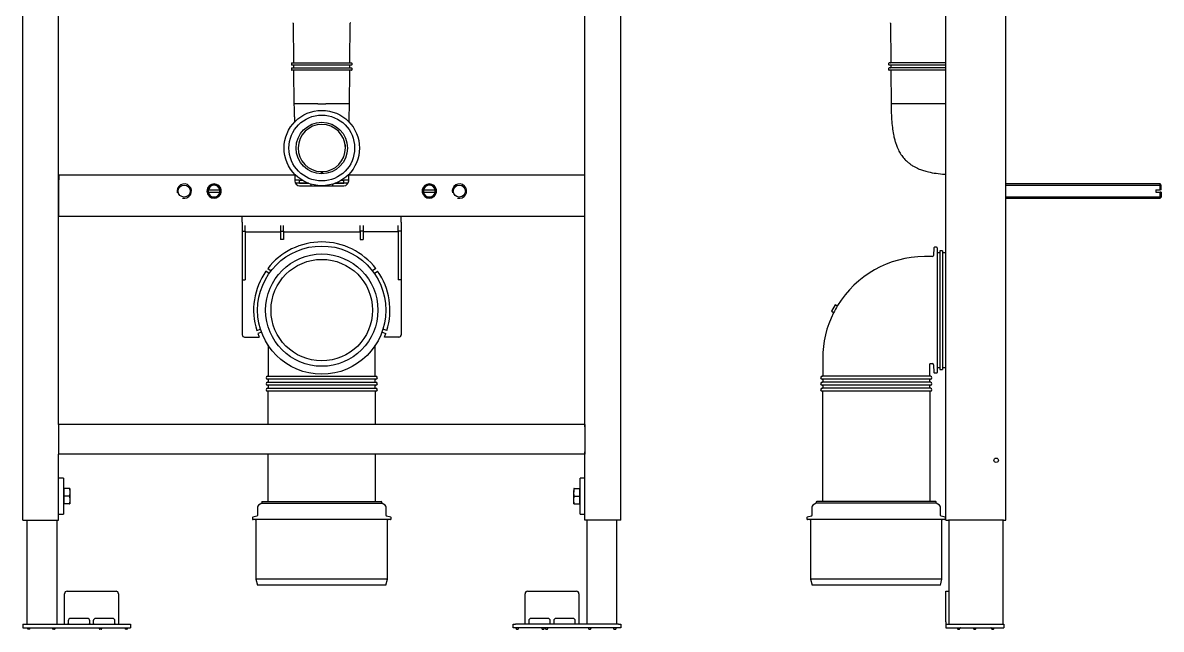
# Model space of a CAD drawing. Header units: millimetres. Extents: x 169 to 4368, y -1049 to 1924.
# Drawn here: x 266.5 to 361.6, y 1024 to 1074.7 of the extents above; entities that cross this region are included whole.
import ezdxf

# ---------------------------------------------------------------- set-up
doc = ezdxf.new("R2010")
doc.units = ezdxf.units.MM

msp = doc.modelspace()

# ---------------------------------------------------------------- linework, layer by layer
at = {"linetype": 'Continuous'}
for p, q in [((266.457, 1033.087), (266.457, 1140.427)), ((316.457, 1033.087), (316.457, 1140.427)), ((343.644, 1033.087), (343.644, 1140.385)), ((348.644, 1033.087), (348.644, 1140.385)), ((269.457, 1041.087), (269.457, 1137.585)), ((313.457, 1040.887), (313.457, 1137.585)), ((289.079, 1074.621), (289.102, 1071.327)), ((293.812, 1071.327), (293.836, 1074.621)), ((339.015, 1074.621), (339.039, 1071.327)), ((288.917, 1071.257), (288.917, 1071.167)), ((288.967, 1071.307), (293.947, 1071.307)), ((293.947, 1071.117), (288.967, 1071.117)), ((288.967, 1070.877), (293.947, 1070.877)), ((289.104, 1071.097), (289.106, 1070.897)), ((293.809, 1070.897), (293.811, 1071.097)), ((293.997, 1071.167), (293.997, 1071.257)), ((338.854, 1071.257), (338.854, 1071.167)), ((343.644, 1071.307), (338.904, 1071.307)), ((343.644, 1071.117), (338.904, 1071.117)), ((343.644, 1070.877), (338.904, 1070.877)), ((339.041, 1071.097), (339.042, 1070.897)), ((288.917, 1070.827), (288.917, 1070.737)), ((293.947, 1070.687), (288.967, 1070.687)), ((289.107, 1070.667), (289.127, 1067.887)), ((293.787, 1067.887), (293.807, 1070.667)), ((293.997, 1070.737), (293.997, 1070.827)), ((338.854, 1070.827), (338.854, 1070.737)), ((343.644, 1070.687), (338.904, 1070.687)), ((339.044, 1070.667), (339.064, 1067.887)), ((291.117, 1067.887), (289.127, 1067.887)), ((291.117, 1067.887), (291.783, 1067.887)), ((293.787, 1067.887), (291.783, 1067.887)), ((343.644, 1067.887), (339.064, 1067.887)), ((269.467, 1061.937), (289.207, 1061.937)), ((269.467, 1061.937), (269.467, 1061.537)), ((269.467, 1058.887), (269.467, 1061.537)), ((289.207, 1061.937), (289.207, 1061.537)), ((289.207, 1061.537), (289.207, 1061.437)), ((289.607, 1061.487), (289.213, 1061.487)), ((289.607, 1061.237), (289.607, 1061.487)), ((289.607, 1061.487), (289.834, 1061.487)), ((289.607, 1061.487), (289.607, 1061.487)), ((291.407, 1062.162), (291.407, 1062.212)), ((291.407, 1062.162), (291.407, 1062.037)), ((291.507, 1062.212), (291.507, 1062.162)), ((291.507, 1062.162), (291.507, 1062.037)), ((293.081, 1061.487), (293.307, 1061.487)), ((293.307, 1061.237), (293.307, 1061.487)), ((293.307, 1061.487), (293.308, 1061.487)), ((293.702, 1061.487), (293.308, 1061.487)), ((293.707, 1061.937), (313.447, 1061.937)), ((293.707, 1061.537), (293.707, 1061.937)), ((293.707, 1061.437), (293.707, 1061.537)), ((313.447, 1061.537), (313.447, 1061.937)), ((313.447, 1058.887), (313.447, 1061.537)), ((281.966, 1060.682), (281.865, 1060.682)), ((281.966, 1060.492), (281.865, 1060.492)), ((281.966, 1060.682), (282.948, 1060.682)), ((281.966, 1060.492), (282.948, 1060.492)), ((283.05, 1060.682), (282.948, 1060.682)), ((283.05, 1060.492), (282.948, 1060.492)), ((289.607, 1061.237), (289.261, 1061.237)), ((290.353, 1061.237), (289.607, 1061.237)), ((289.607, 1061.237), (290.352, 1061.237)), ((289.607, 1061.237), (289.607, 1061.237)), ((289.607, 1061.037), (293.307, 1061.037)), ((290.557, 1061.037), (290.557, 1061.076)), ((292.357, 1061.076), (292.357, 1061.037)), ((293.308, 1061.237), (292.562, 1061.237)), ((292.562, 1061.237), (293.307, 1061.237)), ((293.307, 1061.237), (293.308, 1061.237)), ((293.654, 1061.237), (293.308, 1061.237)), ((299.966, 1060.682), (299.865, 1060.682)), ((299.966, 1060.492), (299.865, 1060.492)), ((299.966, 1060.682), (300.948, 1060.682)), ((299.966, 1060.492), (300.948, 1060.492)), ((301.05, 1060.682), (300.948, 1060.682)), ((301.05, 1060.492), (300.948, 1060.492)), ((361.544, 1061.187), (348.644, 1061.187)), ((348.644, 1061.079), (361.544, 1061.079)), ((361.194, 1060.682), (361.194, 1060.492)), ((361.194, 1060.682), (361.544, 1060.682)), ((361.194, 1060.492), (361.544, 1060.492)), ((361.544, 1060.682), (361.544, 1061.187)), ((361.644, 1061.087), (361.544, 1061.187)), ((361.644, 1060.682), (361.544, 1060.682)), ((361.544, 1059.987), (361.544, 1060.492)), ((361.644, 1060.492), (361.544, 1060.492)), ((361.644, 1060.682), (361.644, 1061.087)), ((361.644, 1060.492), (361.644, 1060.087)), ((348.644, 1060.094), (361.644, 1060.094)), ((348.644, 1059.987), (361.544, 1059.987)), ((361.544, 1059.987), (361.644, 1060.087)), ((269.467, 1058.487), (269.467, 1058.887)), ((269.467, 1058.487), (313.447, 1058.487)), ((284.807, 1057.987), (284.807, 1058.487)), ((298.107, 1057.987), (298.107, 1058.487)), ((313.447, 1058.487), (313.447, 1058.887)), ((284.807, 1057.987), (284.807, 1057.234)), ((285.057, 1057.234), (285.057, 1057.722)), ((288.007, 1057.722), (288.007, 1057.234)), ((288.257, 1057.234), (288.257, 1057.722)), ((294.657, 1057.234), (294.657, 1057.722)), ((294.907, 1057.722), (294.907, 1057.234)), ((297.857, 1057.234), (297.857, 1057.722)), ((298.107, 1057.987), (298.107, 1057.234)), ((284.807, 1057.234), (285.057, 1057.234)), ((284.807, 1057.234), (284.807, 1053.177)), ((285.057, 1057.234), (285.057, 1053.177)), ((285.057, 1057.187), (288.007, 1057.187)), ((288.007, 1057.234), (288.257, 1057.234)), ((288.007, 1057.234), (288.007, 1056.547)), ((288.257, 1057.234), (288.257, 1056.547)), ((288.257, 1057.187), (294.657, 1057.187)), ((294.907, 1057.234), (294.657, 1057.234)), ((294.657, 1057.234), (294.657, 1056.547)), ((294.907, 1057.234), (294.907, 1056.547)), ((297.857, 1057.187), (294.907, 1057.187)), ((297.857, 1057.234), (297.857, 1053.177)), ((298.107, 1057.234), (297.857, 1057.234)), ((298.107, 1057.234), (298.107, 1053.177)), ((288.257, 1056.547), (288.007, 1056.547)), ((294.657, 1056.547), (294.907, 1056.547)), ((342.632, 1055.841), (342.599, 1055.202)), ((342.864, 1055.888), (342.682, 1055.888)), ((342.914, 1055.838), (342.914, 1045.436)), ((342.499, 1055.107), (341.844, 1055.107)), ((343.128, 1055.437), (342.914, 1055.437)), ((343.128, 1055.587), (343.128, 1045.687)), ((343.368, 1055.587), (343.128, 1055.587)), ((343.368, 1055.587), (343.368, 1045.687)), ((343.618, 1055.437), (343.368, 1055.437)), ((343.618, 1055.587), (343.618, 1045.687)), ((343.644, 1055.587), (343.618, 1055.587)), ((287.067, 1053.711), (286.788, 1053.906)), ((286.936, 1054.108), (287.215, 1053.913)), ((295.979, 1054.108), (295.7, 1053.913)), ((295.848, 1053.711), (296.127, 1053.906)), ((284.807, 1053.177), (284.807, 1048.587)), ((284.807, 1053.177), (285.057, 1053.177)), ((298.107, 1053.177), (297.857, 1053.177)), ((298.107, 1053.177), (298.107, 1048.587)), ((334.375, 1051.079), (334.085, 1050.554)), ((334.512, 1051), (334.375, 1051.079)), ((334.513, 1050.999), (334.512, 1051)), ((334.085, 1050.554), (334.223, 1050.474)), ((334.224, 1050.474), (334.223, 1050.474)), ((286.021, 1048.924), (286.341, 1049.041)), ((296.894, 1048.924), (296.574, 1049.041)), ((285.007, 1048.387), (286.22, 1048.387)), ((286.421, 1048.804), (286.101, 1048.687)), ((296.494, 1048.804), (296.814, 1048.687)), ((297.907, 1048.387), (296.694, 1048.387)), ((286.987, 1046.607), (286.987, 1045.127)), ((295.927, 1045.127), (295.927, 1046.607)), ((333.344, 1046.607), (333.344, 1045.127)), ((342.284, 1045.127), (342.284, 1046.117)), ((342.334, 1046.167), (342.499, 1046.167)), ((342.599, 1046.072), (342.632, 1045.433)), ((342.682, 1045.386), (342.864, 1045.386)), ((342.914, 1045.837), (343.128, 1045.837)), ((343.128, 1045.687), (343.368, 1045.687)), ((343.368, 1045.837), (343.618, 1045.837)), ((343.618, 1045.687), (343.644, 1045.687)), ((286.927, 1045.107), (295.987, 1045.107)), ((295.987, 1044.867), (286.927, 1044.867)), ((286.927, 1044.607), (295.987, 1044.607)), ((295.987, 1044.367), (286.927, 1044.367)), ((286.987, 1044.847), (286.987, 1044.627)), ((286.987, 1044.347), (286.987, 1044.127)), ((295.927, 1044.627), (295.927, 1044.847)), ((295.927, 1044.127), (295.927, 1044.347)), ((342.344, 1045.107), (333.284, 1045.107)), ((342.344, 1044.867), (333.284, 1044.867)), ((342.344, 1044.607), (333.284, 1044.607)), ((342.344, 1044.367), (333.284, 1044.367)), ((333.344, 1044.847), (333.344, 1044.627)), ((333.344, 1044.347), (333.344, 1044.127)), ((342.284, 1044.627), (342.284, 1044.847)), ((342.284, 1044.127), (342.284, 1044.347)), ((286.927, 1044.107), (295.987, 1044.107)), ((295.987, 1043.867), (286.927, 1043.867)), ((286.957, 1043.847), (286.957, 1041.087)), ((295.957, 1041.087), (295.957, 1043.847)), ((342.344, 1044.107), (333.284, 1044.107)), ((342.344, 1043.867), (333.284, 1043.867)), ((333.314, 1043.847), (333.314, 1034.637)), ((342.314, 1034.637), (342.314, 1043.847)), ((269.457, 1041.087), (269.457, 1040.887)), ((313.457, 1041.087), (269.457, 1041.087)), ((269.457, 1040.887), (269.457, 1038.787)), ((313.457, 1041.087), (313.457, 1040.887)), ((313.457, 1040.887), (313.457, 1038.787)), ((269.457, 1038.787), (269.457, 1038.587)), ((269.457, 1033.087), (269.457, 1038.587)), ((313.457, 1038.587), (269.457, 1038.587)), ((286.957, 1038.587), (286.957, 1034.637)), ((295.957, 1034.637), (295.957, 1038.587)), ((313.457, 1033.087), (313.457, 1038.787)), ((313.457, 1038.787), (313.457, 1038.587)), ((269.857, 1036.587), (269.457, 1036.587)), ((269.857, 1036.587), (269.857, 1033.587)), ((313.057, 1033.587), (313.057, 1036.587)), ((313.457, 1036.587), (313.057, 1036.587)), ((269.907, 1035.668), (269.897, 1035.668)), ((269.907, 1035.087), (269.907, 1035.737)), ((270.36, 1035.737), (269.907, 1035.737)), ((270.387, 1035.737), (270.36, 1035.737)), ((270.36, 1035.737), (270.387, 1035.412)), ((270.387, 1035.737), (270.387, 1035.412)), ((312.527, 1035.412), (312.554, 1035.737)), ((312.554, 1035.737), (312.527, 1035.737)), ((312.527, 1035.737), (312.527, 1035.412)), ((312.554, 1035.737), (313.007, 1035.737)), ((313.007, 1035.737), (313.007, 1035.087)), ((313.017, 1035.668), (313.007, 1035.668)), ((269.907, 1034.437), (269.907, 1035.087)), ((270.36, 1035.087), (269.907, 1035.087)), ((270.387, 1035.412), (270.36, 1035.087)), ((270.36, 1035.087), (270.387, 1034.762)), ((270.387, 1034.762), (270.36, 1034.437)), ((270.387, 1035.412), (270.387, 1034.762)), ((270.387, 1034.762), (270.387, 1034.437)), ((312.527, 1034.762), (312.527, 1035.412)), ((312.554, 1035.087), (312.527, 1035.412)), ((312.527, 1034.762), (312.554, 1035.087)), ((312.527, 1034.437), (312.527, 1034.762)), ((312.554, 1034.437), (312.527, 1034.762)), ((312.554, 1035.087), (313.007, 1035.087)), ((313.007, 1035.087), (313.007, 1034.437)), ((269.897, 1034.505), (269.907, 1034.505)), ((270.36, 1034.437), (269.907, 1034.437)), ((270.36, 1034.437), (270.387, 1034.437)), ((286.077, 1034.161), (286.077, 1033.475)), ((286.432, 1034.507), (286.166, 1034.327)), ((286.432, 1034.587), (286.432, 1034.507)), ((286.432, 1034.507), (296.482, 1034.507)), ((286.482, 1034.637), (296.432, 1034.637)), ((296.482, 1034.507), (296.482, 1034.587)), ((296.749, 1034.327), (296.482, 1034.507)), ((296.837, 1033.475), (296.837, 1034.161)), ((312.527, 1034.437), (312.554, 1034.437)), ((312.554, 1034.437), (313.007, 1034.437)), ((313.007, 1034.505), (313.017, 1034.505)), ((332.434, 1034.161), (332.434, 1033.475)), ((332.789, 1034.507), (332.522, 1034.327)), ((332.789, 1034.587), (332.789, 1034.507)), ((342.839, 1034.507), (332.789, 1034.507)), ((342.789, 1034.637), (332.839, 1034.637)), ((342.839, 1034.507), (342.839, 1034.587)), ((343.105, 1034.327), (342.839, 1034.507)), ((343.194, 1033.475), (343.194, 1034.161)), ((266.457, 1033.087), (266.657, 1033.087)), ((266.657, 1033.087), (269.257, 1033.087)), ((266.807, 1033.087), (266.807, 1024.387)), ((269.257, 1033.087), (269.457, 1033.087)), ((269.307, 1033.087), (269.307, 1024.387)), ((269.457, 1033.587), (269.857, 1033.587)), ((285.657, 1033.286), (285.657, 1033.187)), ((286.04, 1033.427), (285.694, 1033.334)), ((297.207, 1033.137), (285.707, 1033.137)), ((285.957, 1033.087), (285.957, 1028.137)), ((297.22, 1033.334), (296.874, 1033.427)), ((296.957, 1028.137), (296.957, 1033.087)), ((297.257, 1033.187), (297.257, 1033.286)), ((313.057, 1033.587), (313.457, 1033.587)), ((313.657, 1033.087), (313.457, 1033.087)), ((313.607, 1033.087), (313.607, 1024.387)), ((316.257, 1033.087), (313.657, 1033.087)), ((316.107, 1033.087), (316.107, 1024.387)), ((316.457, 1033.087), (316.257, 1033.087)), ((332.014, 1033.286), (332.014, 1033.187)), ((332.396, 1033.427), (332.051, 1033.334)), ((343.564, 1033.137), (332.064, 1033.137)), ((332.314, 1033.087), (332.314, 1028.137)), ((343.576, 1033.334), (343.231, 1033.427)), ((343.314, 1028.137), (343.314, 1033.087)), ((343.614, 1033.187), (343.614, 1033.286)), ((343.644, 1033.087), (343.844, 1033.087)), ((348.444, 1033.087), (343.844, 1033.087)), ((343.894, 1033.087), (343.894, 1024.387)), ((348.394, 1033.087), (348.394, 1024.387)), ((348.444, 1033.087), (348.644, 1033.087)), ((296.957, 1028.137), (285.957, 1028.137)), ((285.957, 1028.137), (286.091, 1027.637)), ((296.823, 1027.637), (296.957, 1028.137)), ((343.314, 1028.137), (332.314, 1028.137)), ((332.314, 1028.137), (332.448, 1027.637)), ((343.18, 1027.637), (343.314, 1028.137)), ((270.157, 1027.137), (274.257, 1027.137)), ((296.823, 1027.637), (286.091, 1027.637)), ((308.657, 1027.137), (312.757, 1027.137)), ((343.18, 1027.637), (332.448, 1027.637)), ((343.634, 1027.137), (343.894, 1027.137)), ((343.634, 1026.937), (343.634, 1027.137)), ((269.957, 1024.587), (269.957, 1026.937)), ((274.457, 1026.937), (274.457, 1024.587)), ((308.457, 1024.587), (308.457, 1026.937)), ((312.957, 1026.937), (312.957, 1024.587)), ((343.634, 1024.587), (343.634, 1026.937)), ((266.457, 1024.387), (266.457, 1024.087)), ((266.457, 1024.387), (266.657, 1024.387)), ((266.657, 1024.387), (275.257, 1024.387)), ((269.957, 1024.387), (269.957, 1024.587)), ((270.257, 1024.677), (270.257, 1024.587)), ((270.257, 1024.587), (270.257, 1024.455)), ((271.857, 1024.877), (270.457, 1024.877)), ((272.057, 1024.587), (272.057, 1024.677)), ((272.057, 1024.455), (272.057, 1024.587)), ((272.357, 1024.677), (272.357, 1024.587)), ((272.357, 1024.587), (272.357, 1024.455)), ((273.957, 1024.877), (272.557, 1024.877)), ((274.157, 1024.587), (274.157, 1024.677)), ((274.157, 1024.455), (274.157, 1024.587)), ((274.457, 1024.587), (274.457, 1024.387)), ((275.257, 1024.387), (275.457, 1024.387)), ((275.457, 1024.387), (275.457, 1024.087)), ((307.457, 1024.087), (307.457, 1024.387)), ((307.457, 1024.387), (307.657, 1024.387)), ((316.257, 1024.387), (307.657, 1024.387)), ((308.457, 1024.387), (308.457, 1024.587)), ((308.757, 1024.677), (308.757, 1024.587)), ((308.757, 1024.587), (308.757, 1024.455)), ((310.357, 1024.877), (308.957, 1024.877)), ((310.557, 1024.587), (310.557, 1024.677)), ((310.557, 1024.455), (310.557, 1024.587)), ((310.857, 1024.677), (310.857, 1024.587)), ((310.857, 1024.587), (310.857, 1024.455)), ((312.457, 1024.877), (311.057, 1024.877)), ((312.657, 1024.587), (312.657, 1024.677)), ((312.657, 1024.455), (312.657, 1024.587)), ((312.957, 1024.587), (312.957, 1024.387)), ((316.257, 1024.387), (316.457, 1024.387)), ((316.457, 1024.387), (316.457, 1024.087)), ((343.634, 1024.387), (343.634, 1024.087)), ((343.634, 1024.387), (343.834, 1024.387)), ((343.834, 1024.387), (348.274, 1024.387)), ((348.274, 1024.387), (348.474, 1024.387)), ((348.474, 1024.387), (348.474, 1024.087)), ((266.457, 1024.087), (266.657, 1024.087)), ((266.657, 1024.087), (275.257, 1024.087)), ((266.82, 1024.082), (266.884, 1023.972)), ((267.022, 1023.967), (266.893, 1023.967)), ((267.03, 1023.972), (267.094, 1024.082)), ((268.92, 1024.082), (268.984, 1023.972)), ((269.122, 1023.967), (268.993, 1023.967)), ((269.13, 1023.972), (269.194, 1024.082)), ((272.82, 1024.082), (272.884, 1023.972)), ((273.022, 1023.967), (272.893, 1023.967)), ((273.03, 1023.972), (273.094, 1024.082)), ((274.97, 1024.082), (275.034, 1023.972)), ((275.172, 1023.967), (275.043, 1023.967)), ((275.18, 1023.972), (275.244, 1024.082)), ((275.257, 1024.087), (275.457, 1024.087)), ((307.657, 1024.087), (307.457, 1024.087)), ((316.257, 1024.087), (307.657, 1024.087)), ((307.667, 1024.087), (307.734, 1023.972)), ((307.743, 1023.967), (307.872, 1023.967)), ((307.88, 1023.972), (307.947, 1024.087)), ((309.817, 1024.087), (309.884, 1023.972)), ((309.893, 1023.967), (310.022, 1023.967)), ((310.03, 1023.972), (310.097, 1024.087)), ((310.117, 1024.087), (310.184, 1023.972)), ((310.193, 1023.967), (310.322, 1023.967)), ((310.33, 1023.972), (310.397, 1024.087)), ((313.717, 1024.087), (313.784, 1023.972)), ((313.793, 1023.967), (313.922, 1023.967)), ((313.93, 1023.972), (313.997, 1024.087)), ((315.817, 1024.087), (315.884, 1023.972)), ((315.893, 1023.967), (316.022, 1023.967)), ((316.03, 1023.972), (316.097, 1024.087)), ((316.457, 1024.087), (316.257, 1024.087)), ((343.634, 1024.087), (343.834, 1024.087)), ((343.834, 1024.087), (348.274, 1024.087)), ((344.567, 1024.082), (344.631, 1023.972)), ((344.64, 1023.967), (344.768, 1023.967)), ((344.777, 1023.972), (344.841, 1024.082)), ((345.917, 1024.082), (345.981, 1023.972)), ((345.99, 1023.967), (346.118, 1023.967)), ((346.127, 1023.972), (346.191, 1024.082)), ((347.417, 1024.082), (347.481, 1023.972)), ((347.49, 1023.967), (347.618, 1023.967)), ((347.627, 1023.972), (347.691, 1024.082)), ((348.274, 1024.087), (348.474, 1024.087))]:
    msp.add_line(p, q, dxfattribs=at)
for centre, radius in [((291.457, 1064.187), 3.15), ((291.457, 1064.187), 2.75), ((291.457, 1064.187), 2.15), ((279.957, 1060.587), 0.505), ((302.957, 1060.587), 0.505), ((291.457, 1050.637), 5.36), ((291.457, 1050.637), 4.695), ((291.457, 1050.637), 4.245), ((347.844, 1038.087), 0.185)]:
    msp.add_circle(centre, radius, dxfattribs=at)
for centre, radius, start, end in [((289.029, 1074.621), 0.05, 0.41518, 45), ((293.886, 1074.621), 0.05, 135, 179.58482), ((338.965, 1074.621), 0.05, 0.41518, 45), ((288.967, 1071.257), 0.05, 90, 180), ((288.967, 1071.167), 0.05, 180, 270), ((288.967, 1070.827), 0.05, 90, 180), ((289.082, 1071.327), 0.02, 270, 0.41518), ((289.084, 1071.097), 0.02, 0.41518, 90), ((289.086, 1070.897), 0.02, 270, 0.41518), ((293.829, 1070.897), 0.02, 179.58482, 270), ((293.831, 1071.097), 0.02, 90, 179.58482), ((293.832, 1071.327), 0.02, 179.58482, 270), ((293.947, 1071.257), 0.05, 0, 90), ((293.947, 1071.167), 0.05, 270, 0), ((293.947, 1070.827), 0.05, 0, 90), ((338.904, 1071.257), 0.05, 90, 180), ((338.904, 1071.167), 0.05, 180, 270), ((338.904, 1070.827), 0.05, 90, 180), ((339.019, 1071.327), 0.02, 270, 0.41518), ((339.021, 1071.097), 0.02, 0.41518, 90), ((339.022, 1070.897), 0.02, 270, 0.41518), ((288.967, 1070.737), 0.05, 180, 270), ((289.087, 1070.667), 0.02, 0.41518, 90), ((293.827, 1070.667), 0.02, 90, 179.58482), ((293.947, 1070.737), 0.05, 270, 0), ((338.904, 1070.737), 0.05, 180, 270), ((339.024, 1070.667), 0.02, 0.41518, 90), ((291.457, 1064.186), 1.974, 271.45177, 268.54867), ((289.607, 1061.437), 0.4, 180, 270), ((291.457, 1064.187), 1.975, 268.54938, 271.45062), ((293.307, 1061.437), 0.4, 270, 0), ((279.957, 1060.587), 0.6, 255, 195), ((282.457, 1060.587), 0.6, 170.88983, 189.11017), ((282.457, 1060.587), 0.6, 9.11017, 170.88983), ((282.457, 1060.587), 0.6, 189.11017, 350.88983), ((282.457, 1060.587), 0.493, 255, 195), ((282.457, 1060.587), 0.5, 10.95278, 169.04722), ((282.457, 1060.587), 0.5, 190.95278, 349.04722), ((282.457, 1060.587), 0.6, 350.88983, 9.11017), ((290.433, 1061.077), 0.124, 356.81352, 69.65518), ((292.479, 1061.081), 0.119, 111.81017, 180.09219), ((300.457, 1060.587), 0.6, 170.88983, 189.11017), ((300.457, 1060.587), 0.6, 9.11017, 170.88983), ((300.457, 1060.587), 0.6, 189.11017, 350.88983), ((300.457, 1060.587), 0.493, 255, 195), ((300.457, 1060.587), 0.5, 10.95278, 169.04722), ((300.457, 1060.587), 0.5, 190.95278, 349.04722), ((300.457, 1060.587), 0.6, 350.88983, 9.11017), ((302.957, 1060.587), 0.6, 255, 195), ((291.457, 1050.637), 5.7, 37.51378, 142.48622), ((342.682, 1055.838), 0.05, 90, 177), ((342.864, 1055.838), 0.05, 0, 90), ((341.844, 1046.607), 8.5, 90, 148.73391), ((342.499, 1055.207), 0.1, 270, 357), ((291.457, 1050.637), 5.7, 145, 197.48622), ((291.457, 1050.637), 5.7, 342.51378, 35), ((341.844, 1046.607), 8.496, 148.73305, 153.42851), ((334.535, 1051.044), 0.05, 240, 329.1827), ((334.538, 1051.046), 0.0525, 241.61868, 326.07092), ((341.844, 1046.607), 8.5, 153.42792, 180), ((334.197, 1050.432), 0.05, 332.83212, 57.64861), ((334.197, 1050.428), 0.0526, 336.05347, 59.49622), ((285.007, 1048.587), 0.2, 180, 270), ((291.457, 1050.637), 5.7, 200, 203.24956), ((291.457, 1050.637), 5.7, 336.75044, 340), ((297.907, 1048.587), 0.2, 270, 0), ((345.641, 1047.333), 58.658, 179.64421, 180.70959), ((237.274, 1047.333), 58.658, 359.29041, 0.37133), ((342.334, 1046.117), 0.05, 98.84746, 170.33959), ((342.499, 1046.067), 0.1, 3, 90), ((342.682, 1045.436), 0.05, 183, 270), ((342.864, 1045.436), 0.05, 270, 0), ((286.927, 1044.987), 0.12, 90, 270), ((286.927, 1044.487), 0.12, 90, 270), ((286.967, 1045.127), 0.02, 270, 0), ((286.967, 1044.847), 0.02, 0, 90), ((286.967, 1044.627), 0.02, 270, 0), ((286.967, 1044.347), 0.02, 0, 90), ((295.947, 1045.127), 0.02, 180, 270), ((295.947, 1044.847), 0.02, 90, 180), ((295.947, 1044.627), 0.02, 180, 270), ((295.947, 1044.347), 0.02, 90, 180), ((295.987, 1044.987), 0.12, 270, 90), ((295.987, 1044.487), 0.12, 270, 90), ((333.284, 1044.987), 0.12, 90, 270), ((333.284, 1044.487), 0.12, 90, 270), ((333.324, 1045.127), 0.02, 270, 0), ((333.324, 1044.847), 0.02, 0, 90), ((333.324, 1044.627), 0.02, 270, 0), ((333.324, 1044.347), 0.02, 0, 90), ((342.304, 1045.127), 0.02, 180, 270), ((342.304, 1044.847), 0.02, 90, 180), ((342.304, 1044.627), 0.02, 180, 270), ((342.304, 1044.347), 0.02, 90, 180), ((342.344, 1044.987), 0.12, 270, 90), ((342.344, 1044.487), 0.12, 270, 90), ((286.927, 1043.987), 0.12, 90, 270), ((286.937, 1043.847), 0.02, 0, 90), ((286.967, 1044.127), 0.02, 270, 0), ((295.947, 1044.127), 0.02, 180, 270), ((295.977, 1043.847), 0.02, 90, 180), ((295.987, 1043.987), 0.12, 270, 90), ((333.284, 1043.987), 0.12, 90, 270), ((333.294, 1043.847), 0.02, 0, 90), ((333.324, 1044.127), 0.02, 270, 0), ((342.304, 1044.127), 0.02, 180, 270), ((342.334, 1043.847), 0.02, 90, 180), ((342.344, 1043.987), 0.12, 270, 90), ((269.897, 1035.628), 0.04, 90, 180), ((313.017, 1035.628), 0.04, 0, 90), ((269.897, 1034.545), 0.04, 180, 270), ((286.277, 1034.161), 0.2, 124, 180), ((286.482, 1034.587), 0.05, 90, 180), ((296.432, 1034.587), 0.05, 0, 90), ((296.637, 1034.161), 0.2, 0, 56), ((313.017, 1034.545), 0.04, 270, 0), ((332.634, 1034.161), 0.2, 124, 180), ((332.839, 1034.587), 0.05, 90, 180), ((342.789, 1034.587), 0.05, 0, 90), ((342.994, 1034.161), 0.2, 0, 56), ((285.707, 1033.286), 0.05, 105, 180), ((285.707, 1033.187), 0.05, 180, 270), ((285.907, 1033.087), 0.05, 0, 90), ((286.027, 1033.475), 0.05, 285, 0), ((296.887, 1033.475), 0.05, 180, 255), ((297.007, 1033.087), 0.05, 90, 180), ((297.207, 1033.187), 0.05, 270, 0), ((297.207, 1033.286), 0.05, 0, 75), ((332.064, 1033.286), 0.05, 105, 180), ((332.064, 1033.187), 0.05, 180, 270), ((332.264, 1033.087), 0.05, 0, 90), ((332.384, 1033.475), 0.05, 285, 0), ((343.244, 1033.475), 0.05, 180, 255), ((343.364, 1033.087), 0.05, 90, 180), ((343.564, 1033.187), 0.05, 270, 0), ((343.564, 1033.286), 0.05, 0, 75), ((270.157, 1026.937), 0.2, 90, 180), ((274.257, 1026.937), 0.2, 0, 90), ((308.657, 1026.937), 0.2, 90, 180), ((312.757, 1026.937), 0.2, 0, 90), ((270.457, 1024.677), 0.2, 90, 180), ((271.857, 1024.677), 0.2, 0, 90), ((272.557, 1024.677), 0.2, 90, 180), ((273.957, 1024.677), 0.2, 0, 90), ((308.957, 1024.677), 0.2, 90, 180), ((310.357, 1024.677), 0.2, 0, 90), ((311.057, 1024.677), 0.2, 90, 180), ((312.457, 1024.677), 0.2, 0, 90), ((344.134, 1024.587), 0.5, 180, 203.57818), ((266.812, 1024.077), 0.01, 30.25644, 90), ((266.893, 1023.977), 0.01, 210.25644, 270), ((267.022, 1023.977), 0.01, 270, 329.74356), ((267.103, 1024.077), 0.01, 90, 149.74356), ((268.912, 1024.077), 0.01, 30.25644, 90), ((268.993, 1023.977), 0.01, 210.25644, 270), ((269.122, 1023.977), 0.01, 270, 329.74356), ((269.203, 1024.077), 0.01, 90, 149.74356), ((272.812, 1024.077), 0.01, 30.25644, 90), ((272.893, 1023.977), 0.01, 210.25644, 270), ((273.022, 1023.977), 0.01, 270, 329.74356), ((273.103, 1024.077), 0.01, 90, 149.74356), ((274.962, 1024.077), 0.01, 30.25644, 90), ((275.043, 1023.977), 0.01, 210.25644, 270), ((275.172, 1023.977), 0.01, 270, 329.74356), ((275.253, 1024.077), 0.01, 90, 149.74356), ((307.743, 1023.977), 0.01, 210.25644, 270), ((307.872, 1023.977), 0.01, 270, 329.74356), ((309.893, 1023.977), 0.01, 210.25644, 270), ((310.022, 1023.977), 0.01, 270, 329.74356), ((310.193, 1023.977), 0.01, 210.25644, 270), ((310.322, 1023.977), 0.01, 270, 329.74356), ((313.793, 1023.977), 0.01, 210.25644, 270), ((313.922, 1023.977), 0.01, 270, 329.74356), ((315.893, 1023.977), 0.01, 210.25644, 270), ((316.022, 1023.977), 0.01, 270, 329.74356), ((344.558, 1024.077), 0.01, 30.25644, 90), ((344.64, 1023.977), 0.01, 210.25644, 270), ((344.768, 1023.977), 0.01, 270, 329.74356), ((344.85, 1024.077), 0.01, 90, 149.74356), ((345.908, 1024.077), 0.01, 30.25644, 90), ((345.99, 1023.977), 0.01, 210.25644, 270), ((346.118, 1023.977), 0.01, 270, 329.74356), ((346.2, 1024.077), 0.01, 90, 149.74356), ((347.408, 1024.077), 0.01, 30.25644, 90), ((347.49, 1023.977), 0.01, 210.25644, 270), ((347.618, 1023.977), 0.01, 270, 329.74356), ((347.7, 1024.077), 0.01, 90, 149.74356)]:
    msp.add_arc(centre, radius, start, end, dxfattribs=at)
for points, knots in [([(289.131, 1067.865), (289.136, 1067.705), (289.145, 1067.438), (289.158, 1067.037), (289.166, 1066.675), (289.17, 1066.448), (289.172, 1066.328)], [0.0070393, 0.0070393, 0.0070393, 0.0070393, 0.0636383, 0.1144286, 0.1527207, 0.1977178, 0.1977178, 0.1977178, 0.1977178]), ([(293.743, 1066.326), (293.744, 1066.384), (293.747, 1066.586), (293.754, 1066.945), (293.768, 1067.414), (293.778, 1067.705), (293.784, 1067.872)], [0.8022786, 0.8022786, 0.8022786, 0.8022786, 0.823989, 0.876664, 0.9352228, 0.9937865, 0.9937865, 0.9937865, 0.9937865]), ([(339.064, 1067.887), (339.065, 1067.661), (339.068, 1067.256), (339.099, 1066.584), (339.159, 1065.933), (339.243, 1065.388), (339.336, 1064.965), (339.426, 1064.646), (339.545, 1064.304), (339.708, 1063.939), (339.934, 1063.564), (340.19, 1063.247), (340.415, 1063.032), (340.582, 1062.898), (340.688, 1062.821), (340.802, 1062.744), (340.951, 1062.653), (341.16, 1062.542), (341.437, 1062.419), (341.782, 1062.296), (342.248, 1062.17), (342.835, 1062.061), (343.338, 1062.004), (343.607, 1061.984), (343.644, 1061.981)], [0, 0, 0, 0, 0.0669216, 0.1417368, 0.2143628, 0.280974, 0.3205406, 0.3554944, 0.3888757, 0.4380273, 0.4855285, 0.5308136, 0.570326, 0.5865798, 0.6004027, 0.6129104, 0.6313913, 0.6571279, 0.6900246, 0.7298337, 0.7761544, 0.8468261, 0.9250217, 0.9375571, 0.9375571, 0.9375571, 0.9375571]), ([(270.325, 1024.387), (270.313, 1024.387), (270.303, 1024.388), (270.285, 1024.392), (270.278, 1024.396), (270.266, 1024.407), (270.263, 1024.414), (270.258, 1024.432), (270.257, 1024.443), (270.257, 1024.455)], [0, 0, 0, 0, 0.25, 0.25, 0.5, 0.5, 0.75, 0.75, 1, 1, 1, 1]), ([(272.057, 1024.455), (272.057, 1024.443), (272.057, 1024.432), (272.052, 1024.414), (272.048, 1024.407), (272.037, 1024.396), (272.03, 1024.392), (272.012, 1024.388), (272.002, 1024.387), (271.99, 1024.387)], [0, 0, 0, 0, 0.25, 0.25, 0.5, 0.5, 0.75, 0.75, 1, 1, 1, 1]), ([(272.425, 1024.387), (272.413, 1024.387), (272.403, 1024.388), (272.385, 1024.392), (272.378, 1024.396), (272.366, 1024.407), (272.363, 1024.414), (272.358, 1024.432), (272.357, 1024.443), (272.357, 1024.455)], [0, 0, 0, 0, 0.25, 0.25, 0.5, 0.5, 0.75, 0.75, 1, 1, 1, 1]), ([(274.157, 1024.455), (274.157, 1024.443), (274.157, 1024.432), (274.152, 1024.414), (274.148, 1024.407), (274.137, 1024.396), (274.13, 1024.392), (274.112, 1024.388), (274.102, 1024.387), (274.09, 1024.387)], [0, 0, 0, 0, 0.25, 0.25, 0.5, 0.5, 0.75, 0.75, 1, 1, 1, 1]), ([(308.825, 1024.387), (308.813, 1024.387), (308.803, 1024.388), (308.785, 1024.392), (308.778, 1024.396), (308.766, 1024.407), (308.763, 1024.414), (308.758, 1024.432), (308.757, 1024.443), (308.757, 1024.455)], [0, 0, 0, 0, 0.25, 0.25, 0.5, 0.5, 0.75, 0.75, 1, 1, 1, 1]), ([(310.557, 1024.455), (310.557, 1024.443), (310.557, 1024.432), (310.552, 1024.414), (310.548, 1024.407), (310.537, 1024.396), (310.53, 1024.392), (310.512, 1024.388), (310.502, 1024.387), (310.49, 1024.387)], [0, 0, 0, 0, 0.25, 0.25, 0.5, 0.5, 0.75, 0.75, 1, 1, 1, 1]), ([(310.925, 1024.387), (310.913, 1024.387), (310.903, 1024.388), (310.885, 1024.392), (310.878, 1024.396), (310.866, 1024.407), (310.863, 1024.414), (310.858, 1024.432), (310.857, 1024.443), (310.857, 1024.455)], [0, 0, 0, 0, 0.25, 0.25, 0.5, 0.5, 0.75, 0.75, 1, 1, 1, 1]), ([(312.657, 1024.455), (312.657, 1024.443), (312.657, 1024.432), (312.652, 1024.414), (312.648, 1024.407), (312.637, 1024.396), (312.63, 1024.392), (312.612, 1024.388), (312.602, 1024.387), (312.59, 1024.387)], [0, 0, 0, 0, 0.25, 0.25, 0.5, 0.5, 0.75, 0.75, 1, 1, 1, 1])]:
    msp.add_open_spline(points, degree=3, knots=knots, dxfattribs=at)
msp.add_open_spline([(293.404, 1064.479), (293.413, 1064.428), (293.417, 1064.38), (293.422, 1064.326)], degree=3, dxfattribs=at)

doc.saveas('drawing.dxf')
